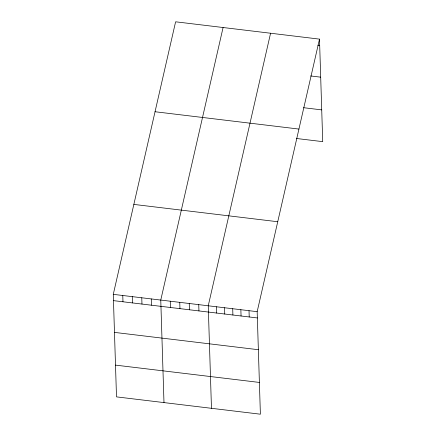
<?xml version="1.0" encoding="UTF-8"?>
<svg xmlns="http://www.w3.org/2000/svg" width="436" height="436" viewBox="0 0 436 436"><rect width="100%" height="100%" fill="white"/><g stroke="black" fill="none" stroke-linecap="round" stroke-linejoin="round"><path stroke-width="0.65" d="M319.501 39.126L257.169 311.675L260.39 414.2L116.499 396.874L113.278 294.349L175.61 21.8L319.501 39.126L322.722 141.651L296.376 138.479M223.09 27.517L160.764 300.066L163.985 402.592M270.576 33.234L208.245 305.783L211.471 408.309M317.817 45.181L319.697 45.404M310.661 75.957L320.694 77.167M303.532 107.697L321.724 109.888M155.042 111.741L298.933 129.067M133.847 204.408L277.737 221.733M113.278 294.349L257.169 311.675M113.474 300.633L257.365 317.953M114.472 332.39L258.368 349.716M115.502 365.117L259.393 382.437M249.016 310.694L249.212 316.972M240.863 309.713L241.059 315.991M232.71 308.726L232.906 315.01M224.556 307.745L224.753 314.029M216.403 306.764L216.599 313.048M198.751 304.639L198.947 310.923M189.251 303.494L189.453 309.778M179.757 302.355L179.954 308.633M170.258 301.211L170.454 307.489M151.265 298.922L151.461 305.205M141.771 297.783L141.967 304.061M132.272 296.638L132.468 302.916M122.778 295.494L122.974 301.772"/></g></svg>
